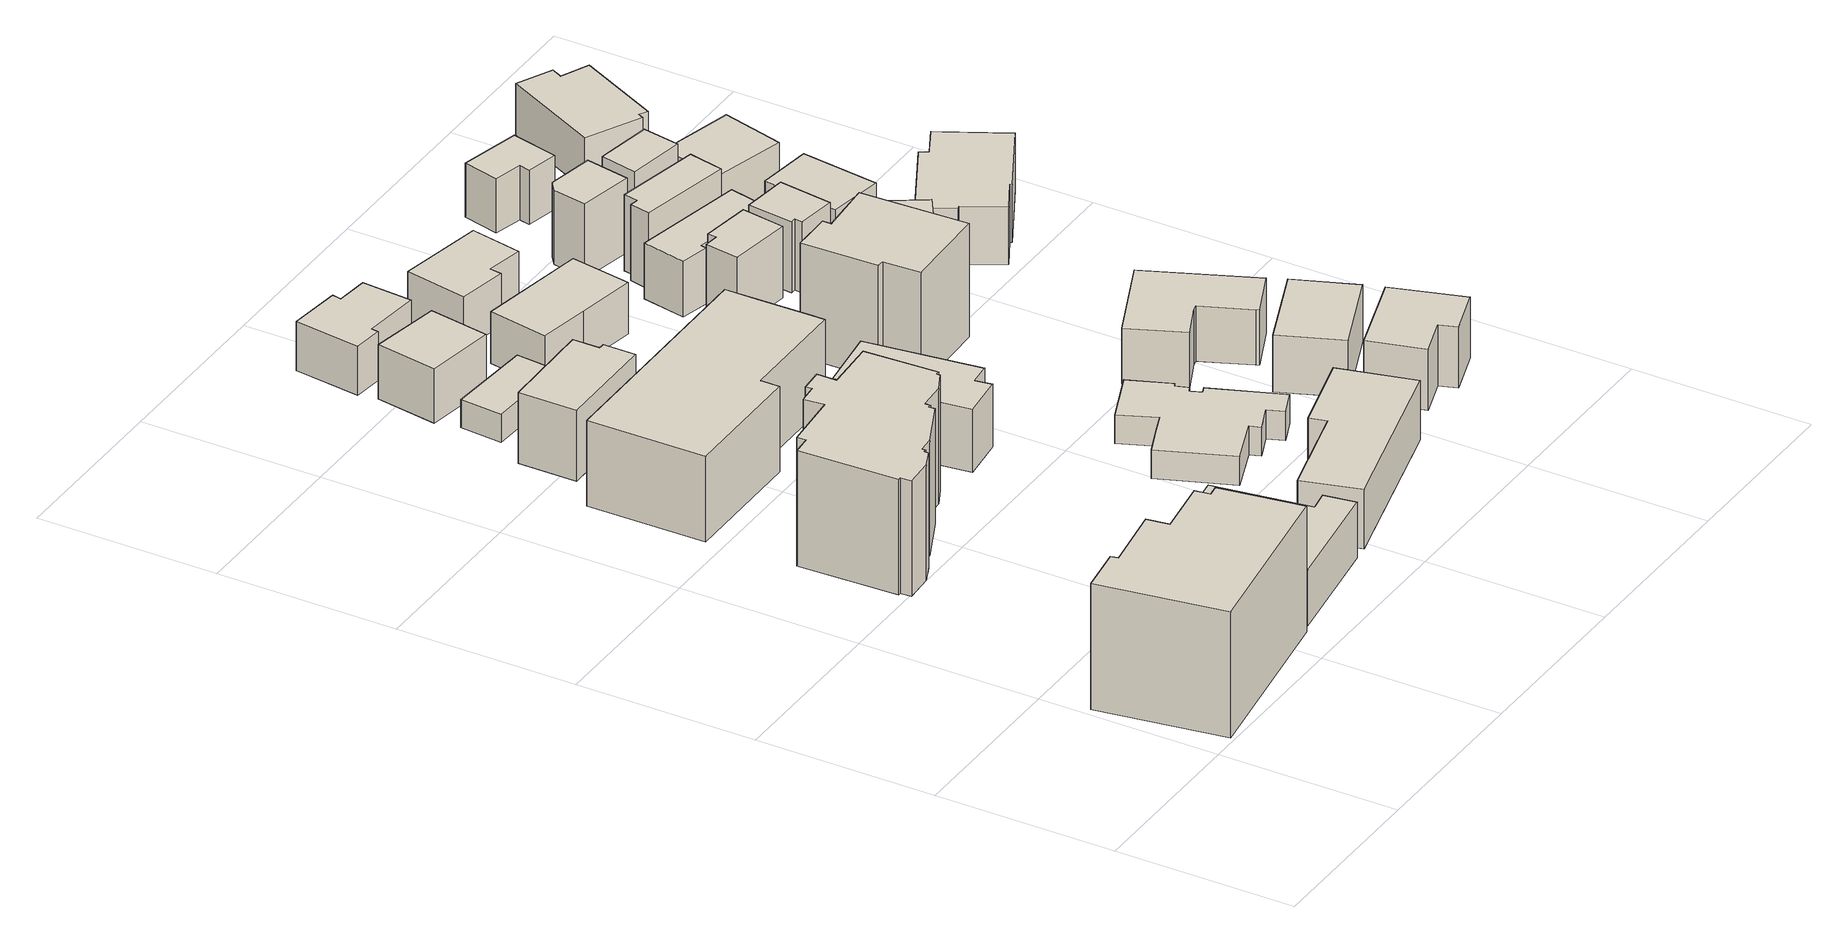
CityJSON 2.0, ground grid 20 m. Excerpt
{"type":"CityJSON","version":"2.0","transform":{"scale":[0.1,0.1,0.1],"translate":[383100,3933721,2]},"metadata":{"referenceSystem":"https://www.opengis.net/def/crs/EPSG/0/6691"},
"CityObjects":{
"building1":{"type":"Building","attributes":{"多摩水系多摩川、浅川、大栗川洪水浸水想定区域（計画規模）.規模":"L1","多摩水系多摩川、浅川、大栗川洪水浸水想定区域（計画規模）.浸水ランク":"2","多摩水系多摩川、浅川、大栗川洪水浸水想定区域（計画規模）.浸水深":2.51,"多摩水系多摩川、浅川、大栗川洪水浸水想定区域（想定最大規模）.規模":"L2","多摩水系多摩川、浅川、大栗川洪水浸水想定区域（想定最大規模）.浸水ランク":"3","多摩水系多摩川、浅川、大栗川洪水浸水想定区域（想定最大規模）.浸水深":3.07,"多摩水系多摩川、浅川、大栗川洪水浸水想定区域（想定最大規模）.継続時間":11.4,"measuredHeight":14.8,"BuildingDetails.districtsAndZonesType":"11","BuildingDetails.prefecture":"13","BuildingDetails.city":"13111","BuildingDetails.surveyYear":2016},"address":[{"country":"日本","locality":"東京都大田区東六郷三丁目"}],"geometry":[{"type":"Solid","lod":"1","boundaries":[[[[0,1,2,3,4,5,6,7,8,9]],[[8,10,11,9]],[[7,12,10,8]],[[6,13,12,7]],[[5,14,13,6]],[[4,15,14,5]],[[3,16,15,4]],[[2,17,16,3]],[[1,18,17,2]],[[0,19,18,1]],[[9,11,19,0]],[[10,12,13,14,15,16,17,18,19,11]]]]}]},
"building2":{"type":"Building","attributes":{"大字・町コード":"49","町・丁目コード":"3","13_区市町村コード_大字・町コード_町・丁目コード":"13111049003","多摩水系多摩川、浅川、大栗川洪水浸水想定区域（計画規模）.規模":"L1","多摩水系多摩川、浅川、大栗川洪水浸水想定区域（計画規模）.浸水ランク":"2","多摩水系多摩川、浅川、大栗川洪水浸水想定区域（計画規模）.浸水深":2.67,"多摩水系多摩川、浅川、大栗川洪水浸水想定区域（想定最大規模）.規模":"L2","多摩水系多摩川、浅川、大栗川洪水浸水想定区域（想定最大規模）.浸水ランク":"3","多摩水系多摩川、浅川、大栗川洪水浸水想定区域（想定最大規模）.浸水深":3.18,"多摩水系多摩川、浅川、大栗川洪水浸水想定区域（想定最大規模）.継続時間":11.52,"measuredHeight":6.5,"BuildingDetails.buildingRoofEdgeArea":165.21,"BuildingDetails.districtsAndZonesType":"11","BuildingDetails.prefecture":"13","BuildingDetails.city":"13111","BuildingDetails.surveyYear":2016},"address":[{"country":"日本","locality":"東京都大田区東六郷三丁目"}],"geometry":[{"type":"Solid","lod":"1","boundaries":[[[[20,21,22,23,24,25,26,27]],[[26,28,29,27]],[[25,30,28,26]],[[24,31,30,25]],[[23,32,31,24]],[[22,33,32,23]],[[21,34,33,22]],[[20,35,34,21]],[[27,29,35,20]],[[28,30,31,32,33,34,35,29]]]]}]},
"building3":{"type":"Building","attributes":{"大字・町コード":"49","町・丁目コード":"3","13_区市町村コード_大字・町コード_町・丁目コード":"13111049003","多摩水系多摩川、浅川、大栗川洪水浸水想定区域（計画規模）.規模":"L1","多摩水系多摩川、浅川、大栗川洪水浸水想定区域（計画規模）.浸水ランク":"2","多摩水系多摩川、浅川、大栗川洪水浸水想定区域（計画規模）.浸水深":2.48,"多摩水系多摩川、浅川、大栗川洪水浸水想定区域（想定最大規模）.規模":"L2","多摩水系多摩川、浅川、大栗川洪水浸水想定区域（想定最大規模）.浸水ランク":"3","多摩水系多摩川、浅川、大栗川洪水浸水想定区域（想定最大規模）.浸水深":3.26,"多摩水系多摩川、浅川、大栗川洪水浸水想定区域（想定最大規模）.継続時間":12.12,"城南地区河川流域浸水予想区域（改定）（想定最大規模）.規模":"L2","城南地区河川流域浸水予想区域（改定）（想定最大規模）.浸水ランク":"1","城南地区河川流域浸水予想区域（改定）（想定最大規模）.浸水深":0.003,"measuredHeight":14.1,"BuildingDetails.buildingRoofEdgeArea":221.93,"BuildingDetails.districtsAndZonesType":"11","BuildingDetails.prefecture":"13","BuildingDetails.city":"13111","BuildingDetails.surveyYear":2016},"address":[{"country":"日本","locality":"東京都大田区東六郷三丁目"}],"geometry":[{"type":"Solid","lod":"1","boundaries":[[[[36,37,38,39,40,41,42,43,44,45,46,47,48,49,50,51,52,53,54,55,56,57,58,59,60,61,62]],[[61,63,64,62]],[[60,65,63,61]],[[59,66,65,60]],[[58,67,66,59]],[[57,68,67,58]],[[56,69,68,57]],[[55,70,69,56]],[[54,71,70,55]],[[53,72,71,54]],[[52,73,72,53]],[[51,74,73,52]],[[50,75,74,51]],[[49,76,75,50]],[[48,77,76,49]],[[47,78,77,48]],[[46,79,78,47]],[[45,80,79,46]],[[44,81,80,45]],[[43,82,81,44]],[[42,83,82,43]],[[41,84,83,42]],[[40,85,84,41]],[[39,86,85,40]],[[38,87,86,39]],[[37,88,87,38]],[[36,89,88,37]],[[62,64,89,36]],[[63,65,66,67,68,69,70,71,72,73,74,75,76,77,78,79,80,81,82,83,84,85,86,87,88,89,64]]]]}]},
"building4":{"type":"Building","attributes":{"大字・町コード":"49","町・丁目コード":"3","13_区市町村コード_大字・町コード_町・丁目コード":"13111049003","多摩水系多摩川、浅川、大栗川洪水浸水想定区域（計画規模）.規模":"L1","多摩水系多摩川、浅川、大栗川洪水浸水想定区域（計画規模）.浸水ランク":"2","多摩水系多摩川、浅川、大栗川洪水浸水想定区域（計画規模）.浸水深":2.12,"多摩水系多摩川、浅川、大栗川洪水浸水想定区域（想定最大規模）.規模":"L2","多摩水系多摩川、浅川、大栗川洪水浸水想定区域（想定最大規模）.浸水ランク":"3","多摩水系多摩川、浅川、大栗川洪水浸水想定区域（想定最大規模）.浸水深":3.25,"多摩水系多摩川、浅川、大栗川洪水浸水想定区域（想定最大規模）.継続時間":11.28,"城南地区河川流域浸水予想区域（改定）（想定最大規模）.規模":"L2","城南地区河川流域浸水予想区域（改定）（想定最大規模）.浸水ランク":"1","城南地区河川流域浸水予想区域（改定）（想定最大規模）.浸水深":0.095,"measuredHeight":9.6,"BuildingDetails.buildingRoofEdgeArea":73.72,"BuildingDetails.districtsAndZonesType":"11","BuildingDetails.prefecture":"13","BuildingDetails.city":"13111","BuildingDetails.surveyYear":2016},"address":[{"country":"日本","locality":"東京都大田区東六郷三丁目"}],"geometry":[{"type":"Solid","lod":"1","boundaries":[[[[90,91,92,93,94,95]],[[94,96,97,95]],[[93,98,96,94]],[[92,99,98,93]],[[91,100,99,92]],[[90,101,100,91]],[[95,97,101,90]],[[96,98,99,100,101,97]]]]}]},
"building5":{"type":"Building","attributes":{"大字・町コード":"49","町・丁目コード":"3","13_区市町村コード_大字・町コード_町・丁目コード":"13111049003","多摩水系多摩川、浅川、大栗川洪水浸水想定区域（計画規模）.規模":"L1","多摩水系多摩川、浅川、大栗川洪水浸水想定区域（計画規模）.浸水ランク":"2","多摩水系多摩川、浅川、大栗川洪水浸水想定区域（計画規模）.浸水深":2.1,"多摩水系多摩川、浅川、大栗川洪水浸水想定区域（想定最大規模）.規模":"L2","多摩水系多摩川、浅川、大栗川洪水浸水想定区域（想定最大規模）.浸水ランク":"3","多摩水系多摩川、浅川、大栗川洪水浸水想定区域（想定最大規模）.浸水深":3.05,"多摩水系多摩川、浅川、大栗川洪水浸水想定区域（想定最大規模）.継続時間":11.62,"城南地区河川流域浸水予想区域（改定）（想定最大規模）.規模":"L2","城南地区河川流域浸水予想区域（改定）（想定最大規模）.浸水ランク":"1","城南地区河川流域浸水予想区域（改定）（想定最大規模）.浸水深":0.095,"measuredHeight":12.3,"BuildingDetails.buildingRoofEdgeArea":330.49,"BuildingDetails.districtsAndZonesType":"11","BuildingDetails.prefecture":"13","BuildingDetails.city":"13111","BuildingDetails.surveyYear":2016},"address":[{"country":"日本","locality":"東京都大田区東六郷三丁目"}],"geometry":[{"type":"Solid","lod":"1","boundaries":[[[[102,103,104,105,106,107,108,109]],[[108,110,111,109]],[[107,112,110,108]],[[106,113,112,107]],[[105,114,113,106]],[[104,115,114,105]],[[103,116,115,104]],[[102,117,116,103]],[[109,111,117,102]],[[110,112,113,114,115,116,117,111]]]]}]},
"building6":{"type":"Building","attributes":{"大字・町コード":"49","町・丁目コード":"3","13_区市町村コード_大字・町コード_町・丁目コード":"13111049003","多摩水系多摩川、浅川、大栗川洪水浸水想定区域（計画規模）.規模":"L1","多摩水系多摩川、浅川、大栗川洪水浸水想定区域（計画規模）.浸水ランク":"2","多摩水系多摩川、浅川、大栗川洪水浸水想定区域（計画規模）.浸水深":2.12,"多摩水系多摩川、浅川、大栗川洪水浸水想定区域（想定最大規模）.規模":"L2","多摩水系多摩川、浅川、大栗川洪水浸水想定区域（想定最大規模）.浸水ランク":"3","多摩水系多摩川、浅川、大栗川洪水浸水想定区域（想定最大規模）.浸水深":3.25,"多摩水系多摩川、浅川、大栗川洪水浸水想定区域（想定最大規模）.継続時間":11.28,"城南地区河川流域浸水予想区域（改定）（想定最大規模）.規模":"L2","城南地区河川流域浸水予想区域（改定）（想定最大規模）.浸水ランク":"1","城南地区河川流域浸水予想区域（改定）（想定最大規模）.浸水深":0.095,"measuredHeight":3.7,"BuildingDetails.buildingRoofEdgeArea":58.39,"BuildingDetails.districtsAndZonesType":"11","BuildingDetails.prefecture":"13","BuildingDetails.city":"13111","BuildingDetails.surveyYear":2016},"address":[{"country":"日本","locality":"東京都大田区東六郷三丁目"}],"geometry":[{"type":"Solid","lod":"1","boundaries":[[[[118,119,120,121,122,123]],[[122,124,125,123]],[[121,126,124,122]],[[120,127,126,121]],[[119,128,127,120]],[[118,129,128,119]],[[123,125,129,118]],[[124,126,127,128,129,125]]]]}]},
"building7":{"type":"Building","attributes":{"大字・町コード":"49","町・丁目コード":"3","13_区市町村コード_大字・町コード_町・丁目コード":"13111049003","多摩水系多摩川、浅川、大栗川洪水浸水想定区域（計画規模）.規模":"L1","多摩水系多摩川、浅川、大栗川洪水浸水想定区域（計画規模）.浸水ランク":"2","多摩水系多摩川、浅川、大栗川洪水浸水想定区域（計画規模）.浸水深":2.06,"多摩水系多摩川、浅川、大栗川洪水浸水想定区域（想定最大規模）.規模":"L2","多摩水系多摩川、浅川、大栗川洪水浸水想定区域（想定最大規模）.浸水ランク":"3","多摩水系多摩川、浅川、大栗川洪水浸水想定区域（想定最大規模）.浸水深":3.33,"多摩水系多摩川、浅川、大栗川洪水浸水想定区域（想定最大規模）.継続時間":13.07,"城南地区河川流域浸水予想区域（改定）（想定最大規模）.規模":"L2","城南地区河川流域浸水予想区域（改定）（想定最大規模）.浸水ランク":"1","城南地区河川流域浸水予想区域（改定）（想定最大規模）.浸水深":0.078,"measuredHeight":6.4,"BuildingDetails.buildingRoofEdgeArea":55.04,"BuildingDetails.districtsAndZonesType":"11","BuildingDetails.prefecture":"13","BuildingDetails.city":"13111","BuildingDetails.surveyYear":2016},"address":[{"country":"日本","locality":"東京都大田区東六郷三丁目"}],"geometry":[{"type":"Solid","lod":"1","boundaries":[[[[130,131,132,133]],[[132,134,135,133]],[[131,136,134,132]],[[130,137,136,131]],[[133,135,137,130]],[[134,136,137,135]]]]}]},
"building8":{"type":"Building","attributes":{"多摩水系多摩川、浅川、大栗川洪水浸水想定区域（計画規模）.規模":"L1","多摩水系多摩川、浅川、大栗川洪水浸水想定区域（計画規模）.浸水ランク":"2","多摩水系多摩川、浅川、大栗川洪水浸水想定区域（計画規模）.浸水深":2.33,"多摩水系多摩川、浅川、大栗川洪水浸水想定区域（想定最大規模）.規模":"L2","多摩水系多摩川、浅川、大栗川洪水浸水想定区域（想定最大規模）.浸水ランク":"3","多摩水系多摩川、浅川、大栗川洪水浸水想定区域（想定最大規模）.浸水深":3.33,"多摩水系多摩川、浅川、大栗川洪水浸水想定区域（想定最大規模）.継続時間":12.82,"城南地区河川流域浸水予想区域（改定）（想定最大規模）.規模":"L2","城南地区河川流域浸水予想区域（改定）（想定最大規模）.浸水ランク":"1","城南地区河川流域浸水予想区域（改定）（想定最大規模）.浸水深":0.003,"measuredHeight":8.1,"BuildingDetails.districtsAndZonesType":"11","BuildingDetails.prefecture":"13","BuildingDetails.city":"13111","BuildingDetails.surveyYear":2016},"address":[{"country":"日本","locality":"東京都大田区東六郷三丁目"}],"geometry":[{"type":"Solid","lod":"1","boundaries":[[[[138,139,140,141,142,143]],[[142,144,145,143]],[[141,146,144,142]],[[140,147,146,141]],[[139,148,147,140]],[[138,149,148,139]],[[143,145,149,138]],[[144,146,147,148,149,145]]]]}]},
"building9":{"type":"Building","attributes":{"大字・町コード":"49","町・丁目コード":"3","13_区市町村コード_大字・町コード_町・丁目コード":"13111049003","多摩水系多摩川、浅川、大栗川洪水浸水想定区域（計画規模）.規模":"L1","多摩水系多摩川、浅川、大栗川洪水浸水想定区域（計画規模）.浸水ランク":"2","多摩水系多摩川、浅川、大栗川洪水浸水想定区域（計画規模）.浸水深":2.16,"多摩水系多摩川、浅川、大栗川洪水浸水想定区域（想定最大規模）.規模":"L2","多摩水系多摩川、浅川、大栗川洪水浸水想定区域（想定最大規模）.浸水ランク":"3","多摩水系多摩川、浅川、大栗川洪水浸水想定区域（想定最大規模）.浸水深":3.43,"多摩水系多摩川、浅川、大栗川洪水浸水想定区域（想定最大規模）.継続時間":13.07,"城南地区河川流域浸水予想区域（改定）（想定最大規模）.規模":"L2","城南地区河川流域浸水予想区域（改定）（想定最大規模）.浸水ランク":"1","城南地区河川流域浸水予想区域（改定）（想定最大規模）.浸水深":0.16,"measuredHeight":5.9,"BuildingDetails.buildingRoofEdgeArea":62.76,"BuildingDetails.districtsAndZonesType":"11","BuildingDetails.prefecture":"13","BuildingDetails.city":"13111","BuildingDetails.surveyYear":2016},"address":[{"country":"日本","locality":"東京都大田区東六郷三丁目"}],"geometry":[{"type":"Solid","lod":"1","boundaries":[[[[150,151,152,153,154,155,156,157]],[[156,158,159,157]],[[155,160,158,156]],[[154,161,160,155]],[[153,162,161,154]],[[152,163,162,153]],[[151,164,163,152]],[[150,165,164,151]],[[157,159,165,150]],[[158,160,161,162,163,164,165,159]]]]}]},
"building10":{"type":"Building","attributes":{"大字・町コード":"49","町・丁目コード":"3","13_区市町村コード_大字・町コード_町・丁目コード":"13111049003","多摩水系多摩川、浅川、大栗川洪水浸水想定区域（計画規模）.規模":"L1","多摩水系多摩川、浅川、大栗川洪水浸水想定区域（計画規模）.浸水ランク":"2","多摩水系多摩川、浅川、大栗川洪水浸水想定区域（計画規模）.浸水深":2.67,"多摩水系多摩川、浅川、大栗川洪水浸水想定区域（想定最大規模）.規模":"L2","多摩水系多摩川、浅川、大栗川洪水浸水想定区域（想定最大規模）.浸水ランク":"3","多摩水系多摩川、浅川、大栗川洪水浸水想定区域（想定最大規模）.浸水深":3.18,"多摩水系多摩川、浅川、大栗川洪水浸水想定区域（想定最大規模）.継続時間":11.52,"measuredHeight":7.9,"BuildingDetails.buildingRoofEdgeArea":154.94,"BuildingDetails.districtsAndZonesType":"11","BuildingDetails.prefecture":"13","BuildingDetails.city":"13111","BuildingDetails.surveyYear":2016},"address":[{"country":"日本","locality":"東京都大田区東六郷三丁目"}],"geometry":[{"type":"Solid","lod":"1","boundaries":[[[[166,167,168,169,170,171]],[[170,172,173,171]],[[169,174,172,170]],[[168,175,174,169]],[[167,176,175,168]],[[166,177,176,167]],[[171,173,177,166]],[[172,174,175,176,177,173]]]]}]},
"building11":{"type":"Building","attributes":{"大字・町コード":"49","町・丁目コード":"3","13_区市町村コード_大字・町コード_町・丁目コード":"13111049003","多摩水系多摩川、浅川、大栗川洪水浸水想定区域（計画規模）.規模":"L1","多摩水系多摩川、浅川、大栗川洪水浸水想定区域（計画規模）.浸水ランク":"2","多摩水系多摩川、浅川、大栗川洪水浸水想定区域（計画規模）.浸水深":2.54,"多摩水系多摩川、浅川、大栗川洪水浸水想定区域（想定最大規模）.規模":"L2","多摩水系多摩川、浅川、大栗川洪水浸水想定区域（想定最大規模）.浸水ランク":"3","多摩水系多摩川、浅川、大栗川洪水浸水想定区域（想定最大規模）.浸水深":3.35,"多摩水系多摩川、浅川、大栗川洪水浸水想定区域（想定最大規模）.継続時間":12.53,"measuredHeight":4.5,"BuildingDetails.buildingRoofEdgeArea":142.35,"BuildingDetails.districtsAndZonesType":"11","BuildingDetails.prefecture":"13","BuildingDetails.city":"13111","BuildingDetails.surveyYear":2016},"address":[{"country":"日本","locality":"東京都大田区東六郷三丁目"}],"geometry":[{"type":"Solid","lod":"1","boundaries":[[[[178,179,180,181,182,183,184,185,186,187,188,189,190,191,192,193,194]],[[193,195,196,194]],[[192,197,195,193]],[[191,198,197,192]],[[190,199,198,191]],[[189,200,199,190]],[[188,201,200,189]],[[187,202,201,188]],[[186,203,202,187]],[[185,204,203,186]],[[184,205,204,185]],[[183,206,205,184]],[[182,207,206,183]],[[181,208,207,182]],[[180,209,208,181]],[[179,210,209,180]],[[178,211,210,179]],[[194,196,211,178]],[[195,197,198,199,200,201,202,203,204,205,206,207,208,209,210,211,196]]]]}]},
"building12":{"type":"Building","attributes":{"大字・町コード":"49","町・丁目コード":"3","13_区市町村コード_大字・町コード_町・丁目コード":"13111049003","多摩水系多摩川、浅川、大栗川洪水浸水想定区域（計画規模）.規模":"L1","多摩水系多摩川、浅川、大栗川洪水浸水想定区域（計画規模）.浸水ランク":"2","多摩水系多摩川、浅川、大栗川洪水浸水想定区域（計画規模）.浸水深":2.33,"多摩水系多摩川、浅川、大栗川洪水浸水想定区域（想定最大規模）.規模":"L2","多摩水系多摩川、浅川、大栗川洪水浸水想定区域（想定最大規模）.浸水ランク":"3","多摩水系多摩川、浅川、大栗川洪水浸水想定区域（想定最大規模）.浸水深":3.33,"多摩水系多摩川、浅川、大栗川洪水浸水想定区域（想定最大規模）.継続時間":12.82,"城南地区河川流域浸水予想区域（改定）（想定最大規模）.規模":"L2","城南地区河川流域浸水予想区域（改定）（想定最大規模）.浸水ランク":"1","城南地区河川流域浸水予想区域（改定）（想定最大規模）.浸水深":0.003,"measuredHeight":6.7,"BuildingDetails.buildingRoofEdgeArea":11.89,"BuildingDetails.districtsAndZonesType":"11","BuildingDetails.prefecture":"13","BuildingDetails.city":"13111","BuildingDetails.surveyYear":2016},"address":[{"country":"日本","locality":"東京都大田区東六郷三丁目"}],"geometry":[{"type":"Solid","lod":"1","boundaries":[[[[212,213,214,215]],[[214,216,217,215]],[[213,218,216,214]],[[212,219,218,213]],[[215,217,219,212]],[[216,218,219,217]]]]}]},
"building13":{"type":"Building","attributes":{"大字・町コード":"49","町・丁目コード":"3","13_区市町村コード_大字・町コード_町・丁目コード":"13111049003","多摩水系多摩川、浅川、大栗川洪水浸水想定区域（計画規模）.規模":"L1","多摩水系多摩川、浅川、大栗川洪水浸水想定区域（計画規模）.浸水ランク":"2","多摩水系多摩川、浅川、大栗川洪水浸水想定区域（計画規模）.浸水深":2.26,"多摩水系多摩川、浅川、大栗川洪水浸水想定区域（想定最大規模）.規模":"L2","多摩水系多摩川、浅川、大栗川洪水浸水想定区域（想定最大規模）.浸水ランク":"3","多摩水系多摩川、浅川、大栗川洪水浸水想定区域（想定最大規模）.浸水深":3.41,"多摩水系多摩川、浅川、大栗川洪水浸水想定区域（想定最大規模）.継続時間":13.05,"城南地区河川流域浸水予想区域（改定）（想定最大規模）.規模":"L2","城南地区河川流域浸水予想区域（改定）（想定最大規模）.浸水ランク":"1","城南地区河川流域浸水予想区域（改定）（想定最大規模）.浸水深":0.16,"measuredHeight":5.9,"BuildingDetails.buildingRoofEdgeArea":85.82,"BuildingDetails.districtsAndZonesType":"11","BuildingDetails.prefecture":"13","BuildingDetails.city":"13111","BuildingDetails.surveyYear":2016},"address":[{"country":"日本","locality":"東京都大田区東六郷三丁目"}],"geometry":[{"type":"Solid","lod":"1","boundaries":[[[[220,221,222,223,224]],[[223,225,226,224]],[[222,227,225,223]],[[221,228,227,222]],[[220,229,228,221]],[[224,226,229,220]],[[225,227,228,229,226]]]]}]},
"building14":{"type":"Building","attributes":{"大字・町コード":"49","町・丁目コード":"3","13_区市町村コード_大字・町コード_町・丁目コード":"13111049003","多摩水系多摩川、浅川、大栗川洪水浸水想定区域（計画規模）.規模":"L1","多摩水系多摩川、浅川、大栗川洪水浸水想定区域（計画規模）.浸水ランク":"2","多摩水系多摩川、浅川、大栗川洪水浸水想定区域（計画規模）.浸水深":2.12,"多摩水系多摩川、浅川、大栗川洪水浸水想定区域（想定最大規模）.規模":"L2","多摩水系多摩川、浅川、大栗川洪水浸水想定区域（想定最大規模）.浸水ランク":"3","多摩水系多摩川、浅川、大栗川洪水浸水想定区域（想定最大規模）.浸水深":3.41,"多摩水系多摩川、浅川、大栗川洪水浸水想定区域（想定最大規模）.継続時間":13.77,"城南地区河川流域浸水予想区域（改定）（想定最大規模）.規模":"L2","城南地区河川流域浸水予想区域（改定）（想定最大規模）.浸水ランク":"1","城南地区河川流域浸水予想区域（改定）（想定最大規模）.浸水深":0.16,"measuredHeight":6.3,"BuildingDetails.buildingRoofEdgeArea":64.3,"BuildingDetails.districtsAndZonesType":"11","BuildingDetails.prefecture":"13","BuildingDetails.city":"13111","BuildingDetails.surveyYear":2016},"address":[{"country":"日本","locality":"東京都大田区東六郷三丁目"}],"geometry":[{"type":"Solid","lod":"1","boundaries":[[[[230,231,232,233,234,235]],[[234,236,237,235]],[[233,238,236,234]],[[232,239,238,233]],[[231,240,239,232]],[[230,241,240,231]],[[235,237,241,230]],[[236,238,239,240,241,237]]]]}]},
"building15":{"type":"Building","attributes":{"大字・町コード":"49","町・丁目コード":"3","13_区市町村コード_大字・町コード_町・丁目コード":"13111049003","多摩水系多摩川、浅川、大栗川洪水浸水想定区域（計画規模）.規模":"L1","多摩水系多摩川、浅川、大栗川洪水浸水想定区域（計画規模）.浸水ランク":"2","多摩水系多摩川、浅川、大栗川洪水浸水想定区域（計画規模）.浸水深":2.23,"多摩水系多摩川、浅川、大栗川洪水浸水想定区域（想定最大規模）.規模":"L2","多摩水系多摩川、浅川、大栗川洪水浸水想定区域（想定最大規模）.浸水ランク":"3","多摩水系多摩川、浅川、大栗川洪水浸水想定区域（想定最大規模）.浸水深":3.23,"多摩水系多摩川、浅川、大栗川洪水浸水想定区域（想定最大規模）.継続時間":12.82,"城南地区河川流域浸水予想区域（改定）（想定最大規模）.規模":"L2","城南地区河川流域浸水予想区域（改定）（想定最大規模）.浸水ランク":"1","城南地区河川流域浸水予想区域（改定）（想定最大規模）.浸水深":0.095,"measuredHeight":13.6,"BuildingDetails.buildingRoofEdgeArea":128.99,"BuildingDetails.districtsAndZonesType":"11","BuildingDetails.prefecture":"13","BuildingDetails.city":"13111","BuildingDetails.surveyYear":2016},"address":[{"country":"日本","locality":"東京都大田区東六郷三丁目"}],"geometry":[{"type":"Solid","lod":"1","boundaries":[[[[242,243,244,245,246,247,248,249]],[[248,250,251,249]],[[247,252,250,248]],[[246,253,252,247]],[[245,254,253,246]],[[244,255,254,245]],[[243,256,255,244]],[[242,257,256,243]],[[249,251,257,242]],[[250,252,253,254,255,256,257,251]]]]}]},
"building16":{"type":"Building","attributes":{"大字・町コード":"49","町・丁目コード":"3","13_区市町村コード_大字・町コード_町・丁目コード":"13111049003","多摩水系多摩川、浅川、大栗川洪水浸水想定区域（計画規模）.規模":"L1","多摩水系多摩川、浅川、大栗川洪水浸水想定区域（計画規模）.浸水ランク":"2","多摩水系多摩川、浅川、大栗川洪水浸水想定区域（計画規模）.浸水深":2.36,"多摩水系多摩川、浅川、大栗川洪水浸水想定区域（想定最大規模）.規模":"L2","多摩水系多摩川、浅川、大栗川洪水浸水想定区域（想定最大規模）.浸水ランク":"3","多摩水系多摩川、浅川、大栗川洪水浸水想定区域（想定最大規模）.浸水深":3.51,"多摩水系多摩川、浅川、大栗川洪水浸水想定区域（想定最大規模）.継続時間":13.05,"城南地区河川流域浸水予想区域（改定）（想定最大規模）.規模":"L2","城南地区河川流域浸水予想区域（改定）（想定最大規模）.浸水ランク":"1","城南地区河川流域浸水予想区域（改定）（想定最大規模）.浸水深":0.095,"measuredHeight":9.3,"BuildingDetails.buildingRoofEdgeArea":33.53,"BuildingDetails.districtsAndZonesType":"11","BuildingDetails.prefecture":"13","BuildingDetails.city":"13111","BuildingDetails.surveyYear":2016},"address":[{"country":"日本","locality":"東京都大田区東六郷三丁目"}],"geometry":[{"type":"Solid","lod":"1","boundaries":[[[[258,259,260,261,262,263]],[[262,264,265,263]],[[261,266,264,262]],[[260,267,266,261]],[[259,268,267,260]],[[258,269,268,259]],[[263,265,269,258]],[[264,266,267,268,269,265]]]]}]},
"building17":{"type":"Building","attributes":{"大字・町コード":"49","町・丁目コード":"3","13_区市町村コード_大字・町コード_町・丁目コード":"13111049003","多摩水系多摩川、浅川、大栗川洪水浸水想定区域（計画規模）.規模":"L1","多摩水系多摩川、浅川、大栗川洪水浸水想定区域（計画規模）.浸水ランク":"2","多摩水系多摩川、浅川、大栗川洪水浸水想定区域（計画規模）.浸水深":2.12,"多摩水系多摩川、浅川、大栗川洪水浸水想定区域（想定最大規模）.規模":"L2","多摩水系多摩川、浅川、大栗川洪水浸水想定区域（想定最大規模）.浸水ランク":"3","多摩水系多摩川、浅川、大栗川洪水浸水想定区域（想定最大規模）.浸水深":3.11,"多摩水系多摩川、浅川、大栗川洪水浸水想定区域（想定最大規模）.継続時間":12.63,"measuredHeight":6.2,"BuildingDetails.buildingRoofEdgeArea":106.26,"BuildingDetails.districtsAndZonesType":"11","BuildingDetails.prefecture":"13","BuildingDetails.city":"13111","BuildingDetails.surveyYear":2016},"address":[{"country":"日本","locality":"東京都大田区東六郷三丁目"}],"geometry":[{"type":"Solid","lod":"1","boundaries":[[[[270,271,272,273,274,275,276,277]],[[276,278,279,277]],[[275,280,278,276]],[[274,281,280,275]],[[273,282,281,274]],[[272,283,282,273]],[[271,284,283,272]],[[270,285,284,271]],[[277,279,285,270]],[[278,280,281,282,283,284,285,279]]]]}]},
"building18":{"type":"Building","attributes":{"大字・町コード":"49","町・丁目コード":"3","13_区市町村コード_大字・町コード_町・丁目コード":"13111049003","多摩水系多摩川、浅川、大栗川洪水浸水想定区域（計画規模）.規模":"L1","多摩水系多摩川、浅川、大栗川洪水浸水想定区域（計画規模）.浸水ランク":"2","多摩水系多摩川、浅川、大栗川洪水浸水想定区域（計画規模）.浸水深":2.12,"多摩水系多摩川、浅川、大栗川洪水浸水想定区域（想定最大規模）.規模":"L2","多摩水系多摩川、浅川、大栗川洪水浸水想定区域（想定最大規模）.浸水ランク":"3","多摩水系多摩川、浅川、大栗川洪水浸水想定区域（想定最大規模）.浸水深":3.11,"多摩水系多摩川、浅川、大栗川洪水浸水想定区域（想定最大規模）.継続時間":12.63,"measuredHeight":7.7,"BuildingDetails.buildingRoofEdgeArea":75.54,"BuildingDetails.districtsAndZonesType":"11","BuildingDetails.prefecture":"13","BuildingDetails.city":"13111","BuildingDetails.surveyYear":2016},"address":[{"country":"日本","locality":"東京都大田区東六郷三丁目"}],"geometry":[{"type":"Solid","lod":"1","boundaries":[[[[286,287,288,289]],[[288,290,291,289]],[[287,292,290,288]],[[286,293,292,287]],[[289,291,293,286]],[[290,292,293,291]]]]}]},
"building19":{"type":"Building","attributes":{"大字・町コード":"49","町・丁目コード":"3","13_区市町村コード_大字・町コード_町・丁目コード":"13111049003","多摩水系多摩川、浅川、大栗川洪水浸水想定区域（計画規模）.規模":"L1","多摩水系多摩川、浅川、大栗川洪水浸水想定区域（計画規模）.浸水ランク":"2","多摩水系多摩川、浅川、大栗川洪水浸水想定区域（計画規模）.浸水深":2.22,"多摩水系多摩川、浅川、大栗川洪水浸水想定区域（想定最大規模）.規模":"L2","多摩水系多摩川、浅川、大栗川洪水浸水想定区域（想定最大規模）.浸水ランク":"3","多摩水系多摩川、浅川、大栗川洪水浸水想定区域（想定最大規模）.浸水深":3.21,"多摩水系多摩川、浅川、大栗川洪水浸水想定区域（想定最大規模）.継続時間":12.63,"measuredHeight":8,"BuildingDetails.buildingRoofEdgeArea":75.08,"BuildingDetails.districtsAndZonesType":"11","BuildingDetails.prefecture":"13","BuildingDetails.city":"13111","BuildingDetails.surveyYear":2016},"address":[{"country":"日本","locality":"東京都大田区東六郷三丁目"}],"geometry":[{"type":"Solid","lod":"1","boundaries":[[[[294,295,296,297,298,299]],[[298,300,301,299]],[[297,302,300,298]],[[296,303,302,297]],[[295,304,303,296]],[[294,305,304,295]],[[299,301,305,294]],[[300,302,303,304,305,301]]]]}]},
"building20":{"type":"Building","attributes":{"多摩水系多摩川、浅川、大栗川洪水浸水想定区域（計画規模）.規模":"L1","多摩水系多摩川、浅川、大栗川洪水浸水想定区域（計画規模）.浸水ランク":"2","多摩水系多摩川、浅川、大栗川洪水浸水想定区域（計画規模）.浸水深":2.36,"多摩水系多摩川、浅川、大栗川洪水浸水想定区域（想定最大規模）.規模":"L2","多摩水系多摩川、浅川、大栗川洪水浸水想定区域（想定最大規模）.浸水ランク":"3","多摩水系多摩川、浅川、大栗川洪水浸水想定区域（想定最大規模）.浸水深":3.51,"多摩水系多摩川、浅川、大栗川洪水浸水想定区域（想定最大規模）.継続時間":13.05,"城南地区河川流域浸水予想区域（改定）（想定最大規模）.規模":"L2","城南地区河川流域浸水予想区域（改定）（想定最大規模）.浸水ランク":"1","城南地区河川流域浸水予想区域（改定）（想定最大規模）.浸水深":0.095,"measuredHeight":7,"BuildingDetails.districtsAndZonesType":"11","BuildingDetails.prefecture":"13","BuildingDetails.city":"13111","BuildingDetails.surveyYear":2016},"address":[{"country":"日本","locality":"東京都大田区東六郷三丁目"}],"geometry":[{"type":"Solid","lod":"1","boundaries":[[[[306,307,308,309,310,311,312,313]],[[312,314,315,313]],[[311,316,314,312]],[[310,317,316,311]],[[309,318,317,310]],[[308,319,318,309]],[[307,320,319,308]],[[306,321,320,307]],[[313,315,321,306]],[[314,316,317,318,319,320,321,315]]]]}]},
"building21":{"type":"Building","attributes":{"多摩水系多摩川、浅川、大栗川洪水浸水想定区域（計画規模）.規模":"L1","多摩水系多摩川、浅川、大栗川洪水浸水想定区域（計画規模）.浸水ランク":"2","多摩水系多摩川、浅川、大栗川洪水浸水想定区域（計画規模）.浸水深":2.22,"多摩水系多摩川、浅川、大栗川洪水浸水想定区域（想定最大規模）.規模":"L2","多摩水系多摩川、浅川、大栗川洪水浸水想定区域（想定最大規模）.浸水ランク":"3","多摩水系多摩川、浅川、大栗川洪水浸水想定区域（想定最大規模）.浸水深":3.5,"多摩水系多摩川、浅川、大栗川洪水浸水想定区域（想定最大規模）.継続時間":13.77,"城南地区河川流域浸水予想区域（改定）（想定最大規模）.規模":"L2","城南地区河川流域浸水予想区域（改定）（想定最大規模）.浸水ランク":"1","城南地区河川流域浸水予想区域（改定）（想定最大規模）.浸水深":0.16,"measuredHeight":10.9,"BuildingDetails.districtsAndZonesType":"11","BuildingDetails.prefecture":"13","BuildingDetails.city":"13111","BuildingDetails.surveyYear":2016},"address":[{"country":"日本","locality":"東京都大田区東六郷三丁目"}],"geometry":[{"type":"Solid","lod":"1","boundaries":[[[[322,323,324,325,326]],[[325,327,328,326]],[[324,329,327,325]],[[323,330,329,324]],[[322,331,330,323]],[[326,328,331,322]],[[327,329,330,331,328]]]]}]},
"building22":{"type":"Building","attributes":{"大字・町コード":"49","町・丁目コード":"3","13_区市町村コード_大字・町コード_町・丁目コード":"13111049003","多摩水系多摩川、浅川、大栗川洪水浸水想定区域（計画規模）.規模":"L1","多摩水系多摩川、浅川、大栗川洪水浸水想定区域（計画規模）.浸水ランク":"2","多摩水系多摩川、浅川、大栗川洪水浸水想定区域（計画規模）.浸水深":1.95,"多摩水系多摩川、浅川、大栗川洪水浸水想定区域（想定最大規模）.規模":"L2","多摩水系多摩川、浅川、大栗川洪水浸水想定区域（想定最大規模）.浸水ランク":"3","多摩水系多摩川、浅川、大栗川洪水浸水想定区域（想定最大規模）.浸水深":3.1,"多摩水系多摩川、浅川、大栗川洪水浸水想定区域（想定最大規模）.継続時間":13.05,"城南地区河川流域浸水予想区域（改定）（想定最大規模）.規模":"L2","城南地区河川流域浸水予想区域（改定）（想定最大規模）.浸水ランク":"1","城南地区河川流域浸水予想区域（改定）（想定最大規模）.浸水深":0.095,"measuredHeight":9.5,"BuildingDetails.buildingRoofEdgeArea":36.28,"BuildingDetails.districtsAndZonesType":"11","BuildingDetails.prefecture":"13","BuildingDetails.city":"13111","BuildingDetails.surveyYear":2016},"address":[{"country":"日本","locality":"東京都大田区東六郷三丁目"}],"geometry":[{"type":"Solid","lod":"1","boundaries":[[[[332,333,334,335,336,337,338,339,340]],[[339,341,342,340]],[[338,343,341,339]],[[337,344,343,338]],[[336,345,344,337]],[[335,346,345,336]],[[334,347,346,335]],[[333,348,347,334]],[[332,349,348,333]],[[340,342,349,332]],[[341,343,344,345,346,347,348,349,342]]]]}]},
"building23":{"type":"Building","attributes":{"大字・町コード":"49","町・丁目コード":"3","13_区市町村コード_大字・町コード_町・丁目コード":"13111049003","多摩水系多摩川、浅川、大栗川洪水浸水想定区域（計画規模）.規模":"L1","多摩水系多摩川、浅川、大栗川洪水浸水想定区域（計画規模）.浸水ランク":"2","多摩水系多摩川、浅川、大栗川洪水浸水想定区域（計画規模）.浸水深":1.94,"多摩水系多摩川、浅川、大栗川洪水浸水想定区域（想定最大規模）.規模":"L2","多摩水系多摩川、浅川、大栗川洪水浸水想定区域（想定最大規模）.浸水ランク":"3","多摩水系多摩川、浅川、大栗川洪水浸水想定区域（想定最大規模）.浸水深":3.19,"多摩水系多摩川、浅川、大栗川洪水浸水想定区域（想定最大規模）.継続時間":12.82,"城南地区河川流域浸水予想区域（改定）（想定最大規模）.規模":"L2","城南地区河川流域浸水予想区域（改定）（想定最大規模）.浸水ランク":"1","城南地区河川流域浸水予想区域（改定）（想定最大規模）.浸水深":0.095,"measuredHeight":9.1,"BuildingDetails.buildingRoofEdgeArea":30.41,"BuildingDetails.districtsAndZonesType":"11","BuildingDetails.prefecture":"13","BuildingDetails.city":"13111","BuildingDetails.surveyYear":2016},"address":[{"country":"日本","locality":"東京都大田区東六郷三丁目"}],"geometry":[{"type":"Solid","lod":"1","boundaries":[[[[350,351,352,353,354,355]],[[354,356,357,355]],[[353,358,356,354]],[[352,359,358,353]],[[351,360,359,352]],[[350,361,360,351]],[[355,357,361,350]],[[356,358,359,360,361,357]]]]}]},
"building24":{"type":"Building","attributes":{"多摩水系多摩川、浅川、大栗川洪水浸水想定区域（計画規模）.規模":"L1","多摩水系多摩川、浅川、大栗川洪水浸水想定区域（計画規模）.浸水ランク":"2","多摩水系多摩川、浅川、大栗川洪水浸水想定区域（計画規模）.浸水深":2.22,"多摩水系多摩川、浅川、大栗川洪水浸水想定区域（想定最大規模）.規模":"L2","多摩水系多摩川、浅川、大栗川洪水浸水想定区域（想定最大規模）.浸水ランク":"3","多摩水系多摩川、浅川、大栗川洪水浸水想定区域（想定最大規模）.浸水深":3.5,"多摩水系多摩川、浅川、大栗川洪水浸水想定区域（想定最大規模）.継続時間":13.77,"城南地区河川流域浸水予想区域（改定）（想定最大規模）.規模":"L2","城南地区河川流域浸水予想区域（改定）（想定最大規模）.浸水ランク":"1","城南地区河川流域浸水予想区域（改定）（想定最大規模）.浸水深":0.16,"measuredHeight":9.1,"BuildingDetails.districtsAndZonesType":"11","BuildingDetails.prefecture":"13","BuildingDetails.city":"13111","BuildingDetails.surveyYear":2016},"address":[{"country":"日本","locality":"東京都大田区東六郷三丁目"}],"geometry":[{"type":"Solid","lod":"1","boundaries":[[[[362,363,364,365,366,367]],[[366,368,369,367]],[[365,370,368,366]],[[364,371,370,365]],[[363,372,371,364]],[[362,373,372,363]],[[367,369,373,362]],[[368,370,371,372,373,369]]]]}]},
"building25":{"type":"Building","attributes":{"多摩水系多摩川、浅川、大栗川洪水浸水想定区域（計画規模）.規模":"L1","多摩水系多摩川、浅川、大栗川洪水浸水想定区域（計画規模）.浸水ランク":"2","多摩水系多摩川、浅川、大栗川洪水浸水想定区域（計画規模）.浸水深":2.04,"多摩水系多摩川、浅川、大栗川洪水浸水想定区域（想定最大規模）.規模":"L2","多摩水系多摩川、浅川、大栗川洪水浸水想定区域（想定最大規模）.浸水ランク":"3","多摩水系多摩川、浅川、大栗川洪水浸水想定区域（想定最大規模）.浸水深":3.38,"多摩水系多摩川、浅川、大栗川洪水浸水想定区域（想定最大規模）.継続時間":13.37,"城南地区河川流域浸水予想区域（改定）（想定最大規模）.規模":"L2","城南地区河川流域浸水予想区域（改定）（想定最大規模）.浸水ランク":"1","城南地区河川流域浸水予想区域（改定）（想定最大規模）.浸水深":0.099,"measuredHeight":11,"BuildingDetails.districtsAndZonesType":"11","BuildingDetails.prefecture":"13","BuildingDetails.city":"13111","BuildingDetails.surveyYear":2016},"address":[{"country":"日本","locality":"東京都大田区東六郷三丁目"}],"geometry":[{"type":"Solid","lod":"1","boundaries":[[[[374,375,376,377]],[[376,378,379,377]],[[375,380,378,376]],[[374,381,380,375]],[[377,379,381,374]],[[378,380,381,379]]]]}]},
"building26":{"type":"Building","attributes":{"大字・町コード":"49","町・丁目コード":"3","13_区市町村コード_大字・町コード_町・丁目コード":"13111049003","多摩水系多摩川、浅川、大栗川洪水浸水想定区域（計画規模）.規模":"L1","多摩水系多摩川、浅川、大栗川洪水浸水想定区域（計画規模）.浸水ランク":"2","多摩水系多摩川、浅川、大栗川洪水浸水想定区域（計画規模）.浸水深":2.22,"多摩水系多摩川、浅川、大栗川洪水浸水想定区域（想定最大規模）.規模":"L2","多摩水系多摩川、浅川、大栗川洪水浸水想定区域（想定最大規模）.浸水ランク":"3","多摩水系多摩川、浅川、大栗川洪水浸水想定区域（想定最大規模）.浸水深":3.5,"多摩水系多摩川、浅川、大栗川洪水浸水想定区域（想定最大規模）.継続時間":13.77,"城南地区河川流域浸水予想区域（改定）（想定最大規模）.規模":"L2","城南地区河川流域浸水予想区域（改定）（想定最大規模）.浸水ランク":"1","城南地区河川流域浸水予想区域（改定）（想定最大規模）.浸水深":0.118,"measuredHeight":6.4,"BuildingDetails.buildingRoofEdgeArea":33.13,"BuildingDetails.districtsAndZonesType":"11","BuildingDetails.prefecture":"13","BuildingDetails.city":"13111","BuildingDetails.surveyYear":2016},"address":[{"country":"日本","locality":"東京都大田区東六郷三丁目"}],"geometry":[{"type":"Solid","lod":"1","boundaries":[[[[382,383,384,385,386,387]],[[386,388,389,387]],[[385,390,388,386]],[[384,391,390,385]],[[383,392,391,384]],[[382,393,392,383]],[[387,389,393,382]],[[388,390,391,392,393,389]]]]}]},
"building27":{"type":"Building","attributes":{"大字・町コード":"49","町・丁目コード":"3","13_区市町村コード_大字・町コード_町・丁目コード":"13111049003","多摩水系多摩川、浅川、大栗川洪水浸水想定区域（計画規模）.規模":"L1","多摩水系多摩川、浅川、大栗川洪水浸水想定区域（計画規模）.浸水ランク":"2","多摩水系多摩川、浅川、大栗川洪水浸水想定区域（計画規模）.浸水深":2.04,"多摩水系多摩川、浅川、大栗川洪水浸水想定区域（想定最大規模）.規模":"L2","多摩水系多摩川、浅川、大栗川洪水浸水想定区域（想定最大規模）.浸水ランク":"3","多摩水系多摩川、浅川、大栗川洪水浸水想定区域（想定最大規模）.浸水深":3.29,"多摩水系多摩川、浅川、大栗川洪水浸水想定区域（想定最大規模）.継続時間":12.82,"城南地区河川流域浸水予想区域（改定）（想定最大規模）.規模":"L2","城南地区河川流域浸水予想区域（改定）（想定最大規模）.浸水ランク":"1","城南地区河川流域浸水予想区域（改定）（想定最大規模）.浸水深":0.095,"measuredHeight":8.4,"BuildingDetails.buildingRoofEdgeArea":53.69,"BuildingDetails.districtsAndZonesType":"11","BuildingDetails.prefecture":"13","BuildingDetails.city":"13111","BuildingDetails.surveyYear":2016},"address":[{"country":"日本","locality":"東京都大田区東六郷三丁目"}],"geometry":[{"type":"Solid","lod":"1","boundaries":[[[[394,395,396,397]],[[396,398,399,397]],[[395,400,398,396]],[[394,401,400,395]],[[397,399,401,394]],[[398,400,401,399]]]]}]},
"building28":{"type":"Building","attributes":{"大字・町コード":"49","町・丁目コード":"3","13_区市町村コード_大字・町コード_町・丁目コード":"13111049003","多摩水系多摩川、浅川、大栗川洪水浸水想定区域（計画規模）.規模":"L1","多摩水系多摩川、浅川、大栗川洪水浸水想定区域（計画規模）.浸水ランク":"2","多摩水系多摩川、浅川、大栗川洪水浸水想定区域（計画規模）.浸水深":2.04,"多摩水系多摩川、浅川、大栗川洪水浸水想定区域（想定最大規模）.規模":"L2","多摩水系多摩川、浅川、大栗川洪水浸水想定区域（想定最大規模）.浸水ランク":"3","多摩水系多摩川、浅川、大栗川洪水浸水想定区域（想定最大規模）.浸水深":3.29,"多摩水系多摩川、浅川、大栗川洪水浸水想定区域（想定最大規模）.継続時間":12.82,"城南地区河川流域浸水予想区域（改定）（想定最大規模）.規模":"L2","城南地区河川流域浸水予想区域（改定）（想定最大規模）.浸水ランク":"1","城南地区河川流域浸水予想区域（改定）（想定最大規模）.浸水深":0.099,"measuredHeight":6.6,"BuildingDetails.buildingRoofEdgeArea":61,"BuildingDetails.districtsAndZonesType":"11","BuildingDetails.prefecture":"13","BuildingDetails.city":"13111","BuildingDetails.surveyYear":2016},"address":[{"country":"日本","locality":"東京都大田区東六郷三丁目"}],"geometry":[{"type":"Solid","lod":"1","boundaries":[[[[402,403,404,405]],[[404,406,407,405]],[[403,408,406,404]],[[402,409,408,403]],[[405,407,409,402]],[[406,408,409,407]]]]}]},
"building29":{"type":"Building","attributes":{"大字・町コード":"49","町・丁目コード":"3","13_区市町村コード_大字・町コード_町・丁目コード":"13111049003","多摩水系多摩川、浅川、大栗川洪水浸水想定区域（計画規模）.規模":"L1","多摩水系多摩川、浅川、大栗川洪水浸水想定区域（計画規模）.浸水ランク":"2","多摩水系多摩川、浅川、大栗川洪水浸水想定区域（計画規模）.浸水深":2.35,"多摩水系多摩川、浅川、大栗川洪水浸水想定区域（想定最大規模）.規模":"L2","多摩水系多摩川、浅川、大栗川洪水浸水想定区域（想定最大規模）.浸水ランク":"3","多摩水系多摩川、浅川、大栗川洪水浸水想定区域（想定最大規模）.浸水深":3.5,"多摩水系多摩川、浅川、大栗川洪水浸水想定区域（想定最大規模）.継続時間":13.05,"城南地区河川流域浸水予想区域（改定）（想定最大規模）.規模":"L2","城南地区河川流域浸水予想区域（改定）（想定最大規模）.浸水ランク":"1","城南地区河川流域浸水予想区域（改定）（想定最大規模）.浸水深":0.012,"measuredHeight":8.2,"BuildingDetails.buildingRoofEdgeArea":120.34,"BuildingDetails.districtsAndZonesType":"11","BuildingDetails.prefecture":"13","BuildingDetails.city":"13111","BuildingDetails.surveyYear":2016},"address":[{"country":"日本","locality":"東京都大田区東六郷三丁目"}],"geometry":[{"type":"Solid","lod":"1","boundaries":[[[[410,411,412,413,414,415,416,417,418,419,420,421]],[[420,422,423,421]],[[419,424,422,420]],[[418,425,424,419]],[[417,426,425,418]],[[416,427,426,417]],[[415,428,427,416]],[[414,429,428,415]],[[413,430,429,414]],[[412,431,430,413]],[[411,432,431,412]],[[410,433,432,411]],[[421,423,433,410]],[[422,424,425,426,427,428,429,430,431,432,433,423]]]]}]},
"building30":{"type":"Building","attributes":{"大字・町コード":"49","町・丁目コード":"3","13_区市町村コード_大字・町コード_町・丁目コード":"13111049003","多摩水系多摩川、浅川、大栗川洪水浸水想定区域（計画規模）.規模":"L1","多摩水系多摩川、浅川、大栗川洪水浸水想定区域（計画規模）.浸水ランク":"2","多摩水系多摩川、浅川、大栗川洪水浸水想定区域（計画規模）.浸水深":1.84,"多摩水系多摩川、浅川、大栗川洪水浸水想定区域（想定最大規模）.規模":"L2","多摩水系多摩川、浅川、大栗川洪水浸水想定区域（想定最大規模）.浸水ランク":"3","多摩水系多摩川、浅川、大栗川洪水浸水想定区域（想定最大規模）.浸水深":3.18,"多摩水系多摩川、浅川、大栗川洪水浸水想定区域（想定最大規模）.継続時間":13.37,"城南地区河川流域浸水予想区域（改定）（想定最大規模）.規模":"L2","城南地区河川流域浸水予想区域（改定）（想定最大規模）.浸水ランク":"1","城南地区河川流域浸水予想区域（改定）（想定最大規模）.浸水深":0.028,"measuredHeight":6.9,"BuildingDetails.buildingRoofEdgeArea":86.69,"BuildingDetails.districtsAndZonesType":"11","BuildingDetails.prefecture":"13","BuildingDetails.city":"13111","BuildingDetails.surveyYear":2016},"address":[{"country":"日本","locality":"東京都大田区東六郷三丁目"}],"geometry":[{"type":"Solid","lod":"1","boundaries":[[[[434,435,436,437,438,439,440,441]],[[440,442,443,441]],[[439,444,442,440]],[[438,445,444,439]],[[437,446,445,438]],[[436,447,446,437]],[[435,448,447,436]],[[434,449,448,435]],[[441,443,449,434]],[[442,444,445,446,447,448,449,443]]]]}]}
},
"vertices":[
[229,33,8],[27,1,8],[4,144,8],[56,152,8],[58,144,8],[131,156,8],[135,131,8],[199,141,8],[202,124,8],[214,126,8],[202,124,152],[214,126,152],[199,141,152],[135,131,152],[131,156,152],[58,144,152],[56,152,152],[4,144,152],[27,1,152],[229,33,152],
[364,93,7],[370,58,7],[240,38,7],[224,144,7],[218,181,7],[267,189,7],[325,198,7],[342,89,7],[325,198,71],[342,89,71],[267,189,71],[218,181,71],[224,144,71],[240,38,71],[370,58,71],[364,93,71],
[276,554,6],[280,472,6],[276,472,6],[276,468,6],[254,457,6],[224,455,6],[224,449,6],[221,449,6],[221,442,6],[169,418,6],[152,417,6],[152,413,6],[149,413,6],[149,408,6],[129,399,6],[97,397,6],[96,409,6],[93,409,6],[89,520,6],[110,522,6],[109,532,6],[174,538,6],[172,561,6],[193,563,6],[192,570,6],[218,572,6],[218,550,6],[218,572,138],[218,550,138],[192,570,138],[193,563,138],[172,561,138],[174,538,138],[109,532,138],[110,522,138],[89,520,138],[93,409,138],[96,409,138],[97,397,138],[129,399,138],[149,408,138],[149,413,138],[152,413,138],[152,417,138],[169,418,138],[221,442,138],[221,449,138],[224,449,138],[224,455,138],[254,457,138],[276,468,138],[276,472,138],[280,472,138],[276,554,138],
[227,815,9],[227,779,9],[111,778,9],[111,843,9],[220,845,9],[220,815,9],[220,845,90],[220,815,90],[111,843,90],[111,778,90],[227,779,90],[227,815,90],
[352,654,7],[352,640,7],[226,639,7],[226,618,7],[81,617,7],[80,749,7],[351,751,7],[351,715,7],[351,751,105],[351,715,105],[80,749,105],[81,617,105],[226,618,105],[226,639,105],[352,640,105],[352,654,105],
[230,850,9],[163,856,9],[165,874,9],[135,876,9],[139,923,9],[236,916,9],[139,923,41],[236,916,41],[135,876,41],[165,874,41],[163,856,41],[230,850,41],
[212,937,9],[133,949,9],[144,1018,9],[223,1004,9],[144,1018,71],[223,1004,71],[133,949,71],[212,937,71],
[302,603,5],[374,613,5],[391,485,5],[367,482,5],[370,464,5],[321,458,5],[370,464,77],[321,458,77],[367,482,77],[391,485,77],[374,613,77],[302,603,77],
[207,1096,8],[243,1092,8],[239,1036,8],[175,1043,8],[174,1035,8],[141,1039,8],[150,1113,8],[209,1106,8],[150,1113,64],[209,1106,64],[141,1039,64],[174,1035,64],[175,1043,64],[239,1036,64],[243,1092,64],[207,1096,64],
[389,61,6],[371,125,6],[478,153,6],[473,172,6],[564,196,6],[586,112,6],[564,196,74],[586,112,74],[473,172,74],[478,153,74],[371,125,74],[389,61,74],
[507,340,6],[512,326,6],[506,323,6],[511,311,6],[518,314,6],[549,236,6],[520,224,6],[513,242,6],[484,230,6],[480,242,6],[428,222,6],[396,302,6],[427,315,6],[450,324,6],[433,364,6],[492,388,6],[511,342,6],[492,388,39],[511,342,39],[433,364,39],[450,324,39],[427,315,39],[396,302,39],[428,222,39],[480,242,39],[484,230,39],[513,242,39],[520,224,39],[549,236,39],[518,314,39],[511,311,39],[506,323,39],[512,326,39],[507,340,39],
[352,654,6],[351,715,6],[371,715,6],[371,654,6],[371,715,33],[371,654,33],[351,715,33],[352,654,33],
[371,870,5],[304,882,5],[247,892,5],[259,959,5],[382,938,5],[259,959,64],[382,938,64],[247,892,64],[304,882,64],[371,870,64],
[364,988,6],[323,996,6],[321,983,6],[266,993,6],[279,1063,6],[375,1045,6],[279,1063,66],[375,1045,66],[266,993,66],[321,983,66],[323,996,66],[364,988,66],
[527,703,4],[532,583,4],[432,579,4],[430,621,4],[422,621,4],[420,707,4],[465,708,4],[465,698,4],[465,708,134],[465,698,134],[420,707,134],[422,621,134],[430,621,134],[432,579,134],[532,583,134],[527,703,134],
[503,774,4],[432,784,4],[438,822,4],[454,820,4],[455,830,4],[510,822,4],[455,830,86],[510,822,86],[454,820,86],[438,822,86],[432,784,86],[503,774,86],
[628,315,4],[626,318,4],[603,372,4],[596,370,4],[559,353,4],[533,414,4],[630,456,4],[681,338,4],[630,456,67],[681,338,67],[533,414,67],[559,353,67],[596,370,67],[603,372,67],[626,318,67],[628,315,67],
[619,211,5],[591,279,5],[686,317,5],[713,249,5],[686,317,70],[713,249,70],[591,279,70],[619,211,70],
[688,128,4],[681,147,4],[638,133,4],[621,195,4],[715,225,4],[740,145,4],[715,225,74],[740,145,74],[621,195,74],[638,133,74],[681,147,74],[688,128,74],
[560,864,4],[552,826,4],[523,832,4],[522,826,4],[458,839,4],[457,833,4],[425,840,4],[435,889,4],[425,840,68],[435,889,68],[457,833,68],[458,839,68],[522,826,68],[523,832,68],[552,826,68],[560,864,68],
[508,994,4],[499,945,4],[438,957,4],[445,995,4],[456,1004,4],[445,995,89],[456,1004,89],[438,957,89],[499,945,89],[508,994,89],
[600,664,6],[542,626,6],[537,635,6],[536,647,6],[534,699,6],[536,701,6],[562,717,6],[565,719,6],[566,718,6],[565,719,98],[566,718,98],[562,717,98],[536,701,98],[534,699,98],[536,647,98],[537,635,98],[542,626,98],[600,664,98],
[560,754,7],[516,760,7],[517,769,7],[511,769,7],[517,820,7],[568,814,7],[517,820,88],[568,814,88],[511,769,88],[517,769,88],[516,760,88],[560,754,88],
[452,894,4],[457,917,4],[466,915,4],[469,931,4],[564,912,4],[556,873,4],[564,912,91],[556,873,91],[469,931,91],[466,915,91],[457,917,91],[452,894,91],
[503,939,4],[511,980,4],[574,969,4],[567,928,4],[574,969,96],[567,928,96],[511,980,96],[503,939,96],
[531,1044,4],[495,1052,4],[498,1064,4],[466,1072,4],[476,1112,4],[543,1096,4],[476,1112,66],[543,1096,66],[466,1072,66],[498,1064,66],[495,1052,66],[531,1044,66],
[633,745,6],[571,755,6],[583,840,6],[644,832,6],[583,840,73],[644,832,73],[571,755,73],[633,745,73],
[659,868,4],[576,889,4],[593,958,4],[677,937,4],[593,958,66],[677,937,66],[576,889,66],[659,868,66],
[700,632,4],[699,634,4],[664,615,4],[640,657,4],[637,656,4],[618,690,4],[623,692,4],[621,695,4],[706,740,4],[711,731,4],[744,748,4],[782,676,4],[744,748,70],[782,676,70],[711,731,70],[706,740,70],[621,695,70],[623,692,70],[618,690,70],[637,656,70],[640,657,70],[664,615,70],[699,634,70],[700,632,70],
[660,1112,5],[691,1098,5],[647,1007,5],[638,1012,5],[635,1006,5],[575,1036,5],[627,1143,5],[666,1124,5],[627,1143,64],[666,1124,64],[575,1036,64],[635,1006,64],[638,1012,64],[647,1007,64],[691,1098,64],[660,1112,64]
]}
